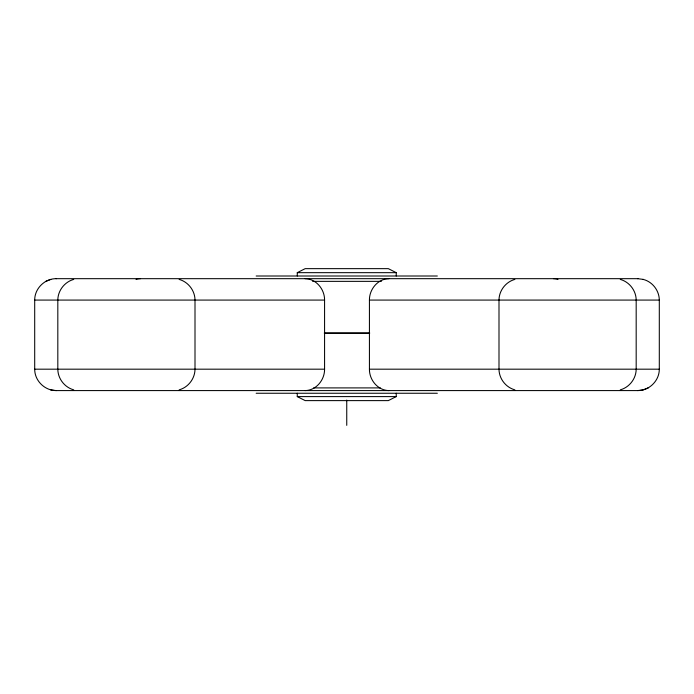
<?xml version="1.0" encoding="UTF-8"?>
<svg xmlns="http://www.w3.org/2000/svg" width="694" height="694" viewBox="0 0 694 694"><rect width="100%" height="100%" fill="white"/><g stroke="black" fill="none" stroke-linecap="round" stroke-linejoin="round"><path stroke-width="1.04" d="M305.013 278.676C316.169 278.736 324.714 289.32 324.575 300.077L324.575 369.182C324.714 379.939 316.169 390.514 305.013 390.583M388.987 390.583C377.831 390.514 369.286 379.939 369.425 369.182L369.425 300.077C369.286 289.32 377.831 278.736 388.987 278.676M56.353 390.583C44.815 390.696 34.613 380.772 34.7 369.182L34.7 300.077C34.622 288.531 44.806 278.468 56.353 278.676M643.182 279.404C652.464 281.712 659.239 290.552 659.3 300.077L659.3 369.182C659.369 380.633 649.35 390.653 637.899 390.583L56.101 390.583L50.558 389.855M297.266 276.004L297.266 272.664L305.187 268.647L388.319 268.647L396.239 272.664L396.239 276.004M396.239 393.255L396.239 396.595L388.319 400.612L305.187 400.612L297.266 396.595L297.266 393.255M50.818 279.404L45.396 281.547M73.729 279.404C64.594 281.903 57.871 290.604 57.819 300.077L57.819 369.182C57.871 378.655 64.594 387.356 73.729 389.855M179.147 389.855C188.274 387.347 194.953 378.638 195.005 369.182L195.005 300.077C194.953 290.621 188.274 281.903 179.147 279.404M514.853 279.404C505.726 281.903 499.047 290.621 498.995 300.077L498.995 369.182C499.047 378.638 505.726 387.347 514.853 389.855M620.271 389.855C629.406 387.356 636.129 378.655 636.181 369.182L636.181 300.077C636.129 290.604 629.406 281.903 620.271 279.404M637.647 390.583L643.182 389.855L648.604 387.712M297.266 272.664L396.239 272.664M256.164 276.004L437.341 276.004M56.101 278.676L637.899 278.676M312.63 281.356L381.37 281.356M34.7 300.077L324.575 300.077M369.425 300.077L659.3 300.077M324.341 332.842L369.659 332.842M324.341 333.406L369.659 333.406M34.7 369.182L324.575 369.182M369.425 369.182L659.3 369.182M313.697 387.903L380.303 387.903M256.164 393.255L437.341 393.255M297.266 396.595L396.239 396.595M637.647 278.676L643.442 279.404M346.748 400.065L346.748 425.353M553.43 278.676A21.401 17.515 90 0 1 557.967 279.404M136.033 279.404A21.401 17.515 90 0 1 140.57 278.676"/></g></svg>
